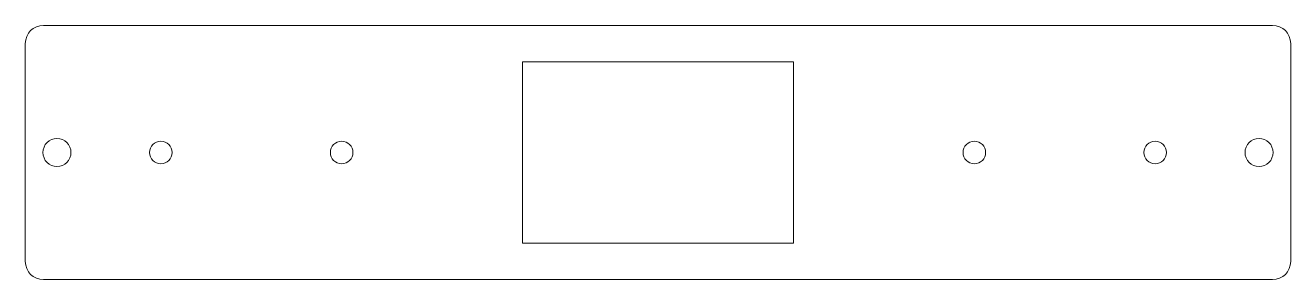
# Model space of a CAD drawing. Header units: millimetres. Extents: x -70 to 70, y -14 to 14.
import ezdxf

# ---------------------------------------------------------------- set-up
doc = ezdxf.new("R2010")
doc.units = ezdxf.units.MM

msp = doc.modelspace()

# ---------------------------------------------------------------- linework, layer by layer
at = {"color": 7, "linetype": 'Continuous', "lineweight": 15}
for p, q in [((68, 14.05), (-68, 14.05)), ((-70, 12.05), (-70, -12.05)), ((70, -12.05), (70, 12.05)), ((15, 10), (-15, 10)), ((-15, 10), (-15, -10)), ((15, -10), (15, 10)), ((-15, -10), (15, -10)), ((-68, -14.05), (68, -14.05))]:
    msp.add_line(p, q, dxfattribs=at)
for centre, radius in [((-66.5, 0), 1.55), ((66.5, 0), 1.55), ((-55, 0), 1.25), ((-35, 0), 1.25), ((35, 0), 1.25), ((55, 0), 1.25)]:
    msp.add_circle(centre, radius, dxfattribs=at)
for centre, start, end in [((-68, 12.05), 90, 180), ((68, 12.05), 0, 90), ((-68, -12.05), 180, 270), ((68, -12.05), 270, 0)]:
    msp.add_arc(centre, 2, start, end, dxfattribs=at)

doc.saveas('drawing.dxf')
